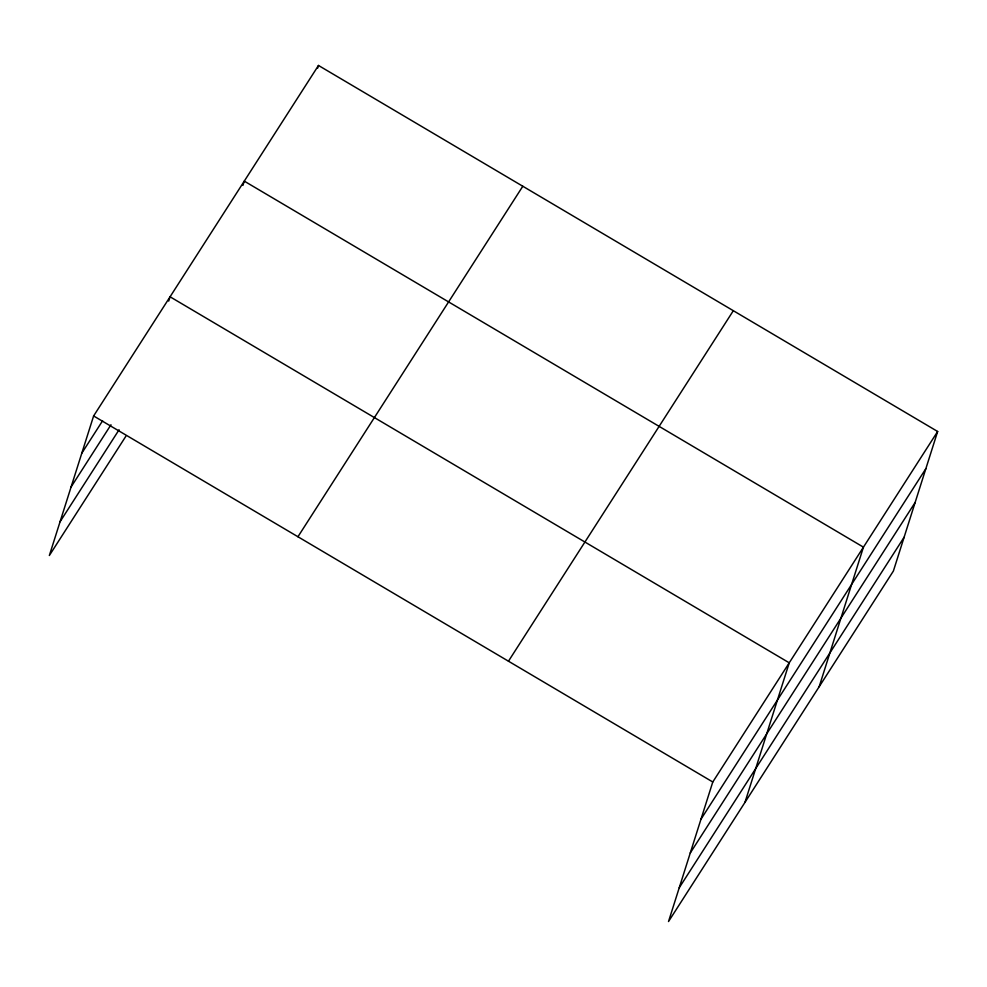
<?xml version="1.0" encoding="UTF-8"?>
<svg xmlns="http://www.w3.org/2000/svg" width="987" height="987" viewBox="0 0 987 987"><rect width="100%" height="100%" fill="white"/><g stroke="black" fill="none" stroke-linecap="round" stroke-linejoin="round"><path stroke-width="1.48" d="M937.65 431.492L712.787 781.988L668.52 921.537L893.383 571.041L937.65 431.492L318.48 65.463L93.617 415.959L49.35 555.508L125.805 436.34M168.703 301.084L170.072 296.791L789.242 662.82L744.975 802.369M242.913 185.42L244.27 181.127L863.44 547.156L819.173 686.705M317.567 68.325L318.48 65.463M81.81 453.181L102.586 420.795M71.101 486.949L110.988 424.768M60.059 521.741L119.069 429.777M297.938 536.755L522.802 186.247M508.465 661.204L733.329 310.695M700.98 819.21L925.843 468.702M690.271 852.978L915.134 502.469M679.229 887.769L904.092 537.261M93.617 415.959L712.787 781.988"/></g></svg>
